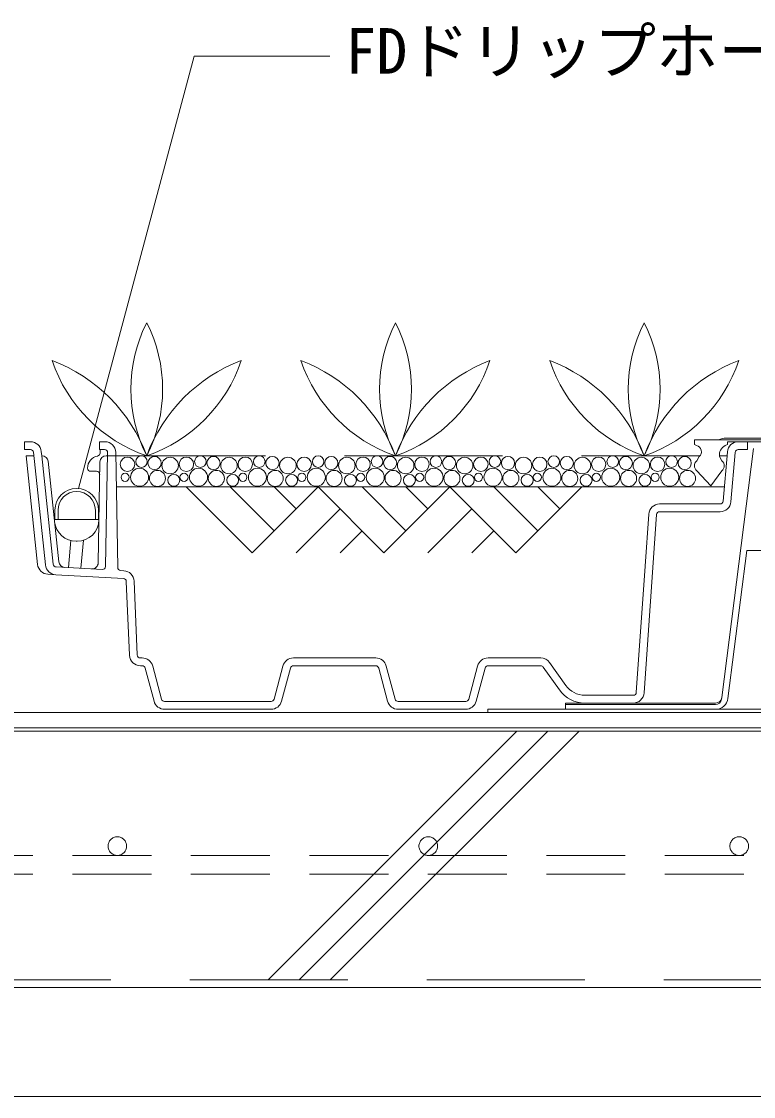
# Model space of a CAD drawing. Units: millimetres, scale not verified. Extents: x -1485 to 1485, y -1050 to 1050.
# Drawn here: x 363.7 to 599.1, y -351.7 to -6.1 of the extents above; entities that cross this region are included whole.
import ezdxf
from ezdxf.enums import TextEntityAlignment as Align

# ---------------------------------------------------------------- set-up
doc = ezdxf.new("R2010")
doc.units = ezdxf.units.MM
doc.header["$LTSCALE"] = 4
doc.linetypes.add('USER1', pattern=[19.05, 12.7, -6.35])
doc.linetypes.add('USER2', pattern=[9.525, 6.35, -3.175])
for name, color, linetype, lineweight in [('0-3_HATCH', 9, 'Continuous', 18), ('0-4_KUTAI', 3, 'Continuous', 18), ('0-5_BOUSUI', 1, 'Continuous', 18), ('0-7_dannnetu', 6, 'Continuous', 18), ('0-8_KANAMONO', 4, 'Continuous', 18), ('0-A_tensen', 7, 'USER2', 18), ('0-C_MOJI', 7, 'Continuous', 18), ('0-D_ecom', 7, 'Continuous', 18), ('0-E_GREEN', 3, 'Continuous', 18), ('0-F_bousui2', 7, 'USER1', 18), ('1-0_FD-L', 4, 'Continuous', 18)]:
    doc.layers.add(name, color=color, linetype=linetype, lineweight=lineweight)
doc.styles.add('ＭＳ ゴシック', font='')
doc.styles.get('ＭＳ ゴシック').set_extended_font_data('MS Gothic')

msp = doc.modelspace()

# ---------------------------------------------------------------- linework, layer by layer
at = {"layer": '0-3_HATCH'}
for p, q in [((523.021, -234.189), (443.021, -314.189)), ((533.021, -234.189), (453.021, -314.189)), ((543.021, -234.189), (463.021, -314.189))]:
    msp.add_line(p, q, dxfattribs=at)
at = {"layer": '0-4_KUTAI'}
msp.add_line((862.701, -234.189), (-748.799, -234.189), dxfattribs=at)
at = {"layer": '0-5_BOUSUI'}
msp.add_line((-725.16, -351.689), (862.701, -351.689), dxfattribs=at)
msp.add_lwpolyline([(513.701, -227.189), (713.701, -227.189), (713.701, -228.189), (513.701, -228.189)], close=True, dxfattribs=at)
msp.add_lwpolyline([(862.701, -233.189), (-236.299, -233.189), (-236.299, -234.189)], dxfattribs=at)
at = {"layer": '0-7_dannnetu'}
msp.add_line((862.701, -316.689), (-725.16, -316.689), dxfattribs=at)
at = {"layer": '0-8_KANAMONO'}
for p, q in [((637.035, -139.989), (590.366, -139.989)), ((581.652, -145.943), (580.862, -147.335)), ((588.971, -147.335), (588.182, -145.943)), ((387.461, -166.187), (387.461, -163.187)), ((388.461, -166.187), (388.461, -163.187))]:
    msp.add_line(p, q, dxfattribs=at)
for points in [[(646.6, -142.431), (647.307, -142.089), (647.307, -140.589), (580.094, -140.589), (580.094, -142.089), (580.802, -142.431)], [(590.031, -142.431), (590.739, -142.089), (590.739, -141.189), (636.663, -141.189)], [(580.941, -150.503), (585.417, -155.389), (588.893, -150.503)], [(374.458, -163.187), (374.458, -166.187), (388.461, -166.187)], [(375.458, -163.187), (375.458, -166.187), (387.461, -166.187)]]:
    msp.add_lwpolyline(points, dxfattribs=at)
for centre, radius, start, end in [((590.366, -145.497), 5.508, 90, 116.99147), ((580.392, -144.389), 2, 309.01589, 78.18299), ((591.433, -145.412), 3.294, 115.18273, 189.26669), ((582.121, -148.889), 2, 129.0159, 233.82139), ((587.712, -148.889), 2, 306.17861, 50.9841), ((381.46, -163.187), 7.002, 0, 180), ((381.46, -163.187), 6.002, 0, 180)]:
    msp.add_arc(centre, radius, start, end, dxfattribs=at)
at = {"layer": '0-A_tensen'}
msp.add_line((862.701, -280.189), (-358.799, -280.189), dxfattribs=at)
msp.add_lwpolyline([(862.701, -274.189), (-358.799, -274.189), (-358.799, -280.189)], dxfattribs=at)
for centre in [(394.524, -271.189), (494.524, -271.189), (594.524, -271.189)]:
    msp.add_circle(centre, 3, dxfattribs=at)
at = {"layer": '0-C_MOJI'}
for p, q in [((382.024, -156.209), (419.259, -17.245)), ((419.259, -17.245), (462.836, -17.245))]:
    msp.add_line(p, q, dxfattribs=at)
at = {"layer": '0-D_ecom'}
for p, q in [((596.201, -141.189), (597.201, -141.189)), ((371.414, -180.806), (367.575, -144.583)), ((388.981, -144.802), (389, -143.689)), ((390.751, -181.278), (391.389, -144.706)), ((394.011, -144.628), (394.656, -181.606)), ((589.383, -160.275), (590.754, -144.388)), ((593.245, -144.603), (591.874, -160.49)), ((597.201, -143.689), (594.241, -143.689)), ((372.291, -147.478), (375.717, -179.802)), ((388.364, -180.106), (388.931, -147.654)), ((390.93, -145.689), (391.372, -145.689)), ((387.86, -150.689), (385.956, -150.689)), ((394.204, -155.689), (589.779, -155.689)), ((416.646, -155.689), (437.859, -176.902)), ((430.788, -155.689), (444.93, -169.831)), ((459.072, -155.689), (437.859, -176.902)), ((444.93, -155.689), (452.001, -162.76)), ((459.072, -155.689), (480.286, -176.902)), ((473.215, -155.689), (487.357, -169.831)), ((501.499, -155.689), (480.286, -176.902)), ((487.357, -155.689), (494.428, -162.76)), ((501.499, -155.689), (522.712, -176.902)), ((515.641, -155.689), (529.783, -169.831)), ((543.925, -155.689), (522.712, -176.902)), ((529.783, -155.689), (536.854, -162.76)), ((568.934, -161.189), (588.387, -161.189)), ((466.143, -162.76), (452.001, -176.902)), ((508.57, -162.76), (494.428, -176.902)), ((567.936, -164.619), (563.929, -221.933)), ((382.797, -181.877), (383.595, -172.806)), ((473.214, -169.831), (466.143, -176.902)), ((515.641, -169.831), (508.57, -176.902)), ((379.558, -172.965), (378.794, -181.654)), ((381.313, -173.189), (381.606, -173.189)), ((374.839, -181.435), (389.696, -182.259)), ((395.601, -182.587), (396.605, -182.642)), ((374.701, -183.931), (372.172, -183.791)), ((396.466, -185.139), (374.701, -183.931)), ((398.425, -209.838), (397.41, -186.094)), ((399.908, -185.988), (400.923, -209.732)), ((401.922, -210.689), (402.509, -210.689)), ((451.168, -210.689), (477.634, -210.689)), ((513.768, -210.689), (530.684, -210.689)), ((402.509, -213.189), (401.922, -213.189)), ((406.332, -224.595), (403.475, -213.93)), ((405.89, -213.283), (408.747, -223.948)), ((444.93, -223.948), (447.787, -213.283)), ((450.202, -213.93), (447.345, -224.595)), ((477.634, -213.189), (451.168, -213.189)), ((481.457, -224.595), (478.599, -213.93)), ((481.014, -213.283), (483.872, -223.948)), ((507.53, -223.948), (510.387, -213.283)), ((512.802, -213.93), (509.945, -224.595)), ((530.684, -213.189), (513.768, -213.189)), ((536.712, -220.969), (531.5, -213.611)), ((533.54, -212.166), (538.752, -219.524)), ((544.872, -222.689), (560.437, -222.689)), ((409.713, -224.689), (443.964, -224.689)), ((443.964, -227.189), (409.713, -227.189)), ((484.838, -224.689), (506.564, -224.689)), ((506.564, -227.189), (484.838, -227.189)), ((560.437, -225.189), (544.872, -225.189))]:
    msp.add_line(p, q, dxfattribs=at)
at = {"layer": '0-D_ecom', "color": 150}
for p, q in [((599.123, -143.373), (588.923, -223.442)), ((588.86, -223.942), (588.923, -223.442)), ((538.701, -225.689), (586.876, -225.689))]:
    msp.add_line(p, q, dxfattribs=at)
at = {"layer": '0-D_ecom', "color": 3, "linetype": 'USER1'}
for p, q in [((391.372, -145.689), (581.912, -145.689)), ((588.15, -145.689), (590.642, -145.689))]:
    msp.add_line(p, q, dxfattribs=at)
at = {"layer": '0-D_ecom'}
for points in [[(366.58, -143.689), (364.701, -143.689), (364.701, -141.189), (366.58, -141.189)], [(390.39, -143.689), (388.739, -143.689), (388.739, -141.189), (390.511, -141.189)], [(594.241, -141.189), (597.201, -141.189), (597.201, -143.689)], [(370.061, -144.32), (370.206, -145.689), (373.9, -180.542)], [(368.885, -180.665), (365.178, -145.689), (367.692, -145.689)], [(561.435, -221.759), (564.272, -181.189), (565.442, -164.445)], [(588.387, -163.689), (579.953, -163.689), (568.934, -163.689)]]:
    msp.add_lwpolyline(points, dxfattribs=at)
at = {"layer": '0-D_ecom', "color": 150}
for points in [[(590.907, -223.694), (596.959, -176.189), (601.999, -176.189), (605.693, -147.189), (611.947, -147.189)], [(586.939, -225.189), (538.701, -225.189), (538.701, -227.189), (586.939, -227.189)]]:
    msp.add_lwpolyline(points, dxfattribs=at)
at = {"layer": '0-D_ecom'}
for centre, radius in [((397.784, -148.421), 2.322), ((402.289, -147.581), 1.865), ((406.508, -148.02), 2.127), ((411.504, -148.832), 2.658), ((416.727, -148.421), 2.322), ((421.232, -147.581), 1.865), ((425.451, -148.02), 2.127), ((430.447, -148.832), 2.658), ((435.67, -148.421), 2.322), ((440.175, -147.581), 1.865), ((444.394, -148.02), 2.127), ((449.389, -148.832), 2.658), ((454.613, -148.421), 2.322), ((459.117, -147.581), 1.865), ((463.336, -148.02), 2.127), ((468.332, -148.832), 2.658), ((473.555, -148.421), 2.322), ((478.06, -147.581), 1.865), ((482.279, -148.02), 2.127), ((487.275, -148.832), 2.658), ((492.498, -148.421), 2.322), ((497.003, -147.581), 1.865), ((501.222, -148.02), 2.127), ((506.218, -148.832), 2.658), ((511.441, -148.421), 2.322), ((515.946, -147.581), 1.865), ((520.165, -148.02), 2.127), ((525.16, -148.832), 2.658), ((530.384, -148.421), 2.322), ((534.888, -147.581), 1.865), ((539.107, -148.02), 2.127), ((544.103, -148.832), 2.658), ((549.326, -148.421), 2.322), ((553.831, -147.581), 1.865), ((558.05, -148.02), 2.127), ((563.046, -148.832), 2.658), ((568.269, -148.421), 2.322), ((572.774, -147.581), 1.865), ((576.993, -148.02), 2.127), ((397.024, -152.621), 1.311), ((401.688, -152.603), 2.903), ((407.424, -152.963), 2.579), ((412.676, -153.563), 1.925), ((415.967, -152.621), 1.311), ((420.631, -152.603), 2.903), ((426.366, -152.963), 2.579), ((431.619, -153.563), 1.925), ((434.91, -152.621), 1.311), ((439.573, -152.603), 2.903), ((445.309, -152.963), 2.579), ((450.562, -153.563), 1.925), ((453.852, -152.621), 1.311), ((458.516, -152.603), 2.903), ((464.252, -152.963), 2.579), ((469.505, -153.563), 1.925), ((472.795, -152.621), 1.311), ((477.459, -152.603), 2.903), ((483.195, -152.963), 2.579), ((488.447, -153.563), 1.925), ((491.738, -152.621), 1.311), ((496.402, -152.603), 2.903), ((502.138, -152.963), 2.579), ((507.39, -153.563), 1.925), ((510.681, -152.621), 1.311), ((515.344, -152.603), 2.903), ((521.08, -152.963), 2.579), ((526.333, -153.563), 1.925), ((529.623, -152.621), 1.311), ((534.287, -152.603), 2.903), ((540.023, -152.963), 2.579), ((545.276, -153.563), 1.925), ((548.566, -152.621), 1.311), ((553.23, -152.603), 2.903), ((558.966, -152.963), 2.579), ((564.218, -153.563), 1.925), ((567.509, -152.621), 1.311), ((572.173, -152.603), 2.903), ((577.909, -152.963), 2.579)]:
    msp.add_circle(centre, radius, dxfattribs=at)
for centre, radius, start, end in [((366.58, -144.689), 3.5, 6.05049, 90), ((390.511, -144.689), 3.5, 0.99999, 90), ((594.241, -144.689), 3.5, 90, 175.06815), ((366.58, -144.689), 1, 6.05077, 90), ((387.981, -144.785), 1, 281.13827, 358.99986), ((390.39, -144.689), 1, 359.00001, 90), ((594.241, -144.689), 1, 90, 175.06819), ((370.302, -147.689), 2, 6.05077, 90), ((388.956, -149.689), 4, 101.2808, 180), ((390.93, -147.689), 2, 90, 178.99999), ((385.956, -149.689), 1, 180, 270), ((387.86, -151.689), 1, 359, 90), ((568.934, -164.689), 3.5, 90, 175.99999), ((588.387, -160.189), 1, 270, 355.06815), ((588.387, -160.189), 3.5, 270, 355.06819), ((568.934, -164.689), 1, 90, 176), ((381.313, -166.189), 7, 186.05076, 270), ((381.606, -166.189), 7, 270, 359), ((372.366, -180.296), 3.5, 186.05076, 266.82481), ((374.895, -180.437), 3.5, 186.05077, 266.82481), ((374.895, -180.437), 1, 186.05077, 266.82483), ((377.706, -179.591), 2, 186.05077, 266.82483), ((386.365, -180.071), 2, 266.82483, 358.99999), ((389.751, -181.261), 1, 266.82483, 359.00001), ((395.656, -181.588), 1, 180.99999, 266.82497), ((396.411, -186.137), 3.5, 2.44878, 86.82497), ((396.411, -186.137), 1, 2.44878, 86.82481), ((401.922, -209.689), 3.5, 182.44878, 270), ((401.922, -209.689), 1, 182.44878, 270), ((402.509, -214.189), 3.5, 15.00004, 90), ((451.168, -214.189), 3.5, 90, 164.99996), ((477.634, -214.189), 3.5, 15.00004, 90), ((513.768, -214.189), 3.5, 90, 164.99996), ((530.684, -214.189), 3.5, 35.31126, 90), ((402.509, -214.189), 1, 14.99997, 90), ((451.168, -214.189), 1, 90, 165.00003), ((477.634, -214.189), 1, 14.99997, 90), ((513.768, -214.189), 1, 90, 165.00003), ((530.684, -214.189), 1, 35.31121, 90), ((544.872, -215.189), 10, 215.31121, 270), ((544.872, -215.189), 7.5, 215.31126, 270), ((409.713, -223.689), 3.5, 194.99997, 270), ((409.713, -223.689), 1, 195.00004, 270), ((443.964, -223.689), 1, 270, 344.99996), ((443.964, -223.689), 3.5, 270, 345.00003), ((484.838, -223.689), 3.5, 194.99997, 270), ((484.838, -223.689), 1, 195.00004, 270), ((506.564, -223.689), 1, 270, 344.99996), ((506.564, -223.689), 3.5, 270, 345.00003), ((560.437, -221.689), 1, 270, 356.00001), ((560.437, -221.689), 3.5, 270, 356)]:
    msp.add_arc(centre, radius, start, end, dxfattribs=at)
at = {"layer": '0-D_ecom', "color": 150}
for centre, radius in [((586.876, -223.689), 2), ((586.939, -223.189), 2), ((586.939, -223.189), 4)]:
    msp.add_arc(centre, radius, 270, 352.7407, dxfattribs=at)
at = {"layer": '0-E_GREEN'}
for centre, radius, start, end in [((446.19, -124.296), 47.326, 153.12829, 206.87401), ((361.76, -124.296), 47.326, 333.12599, 26.87171), ((526.19, -124.296), 47.326, 153.12829, 206.87401), ((441.76, -124.296), 47.326, 333.12599, 26.87171), ((606.19, -124.296), 47.326, 153.12829, 206.87401), ((521.76, -124.296), 47.326, 333.12599, 26.87171), ((355.28, -163.665), 51.907, 20.26163, 69.3585), ((419.723, -99.648), 48.659, 198.50209, 251.11695), ((452.67, -163.665), 51.907, 110.6415, 159.73837), ((388.227, -99.648), 48.659, 288.88305, 341.49791), ((435.28, -163.665), 51.907, 20.26163, 69.3585), ((499.723, -99.648), 48.659, 198.50209, 251.11695), ((532.67, -163.665), 51.907, 110.6415, 159.73837), ((468.227, -99.648), 48.659, 288.88305, 341.49791), ((515.28, -163.665), 51.907, 20.26163, 69.3585), ((579.723, -99.648), 48.659, 198.50209, 251.11695), ((612.67, -163.665), 51.907, 110.6415, 159.73837), ((548.227, -99.648), 48.659, 288.88305, 341.49791)]:
    msp.add_arc(centre, radius, start, end, dxfattribs=at)
at = {"layer": '0-F_bousui2'}
msp.add_line((-725.16, -314.189), (862.701, -314.189), dxfattribs=at)
at = {"layer": '1-0_FD-L'}
msp.add_lwpolyline([(-236.299, -233.189), (-236.299, -228.189), (862.701, -228.189)], dxfattribs=at)

# ---------------------------------------------------------------- texts
at = {"layer": '0-C_MOJI', "style": 'ＭＳ ゴシック'}
msp.add_text('FDドリップホース 径16', height=14.66, dxfattribs=at).set_placement((467.836, -27.245), align=Align.BOTTOM_LEFT)

doc.saveas('drawing.dxf')
